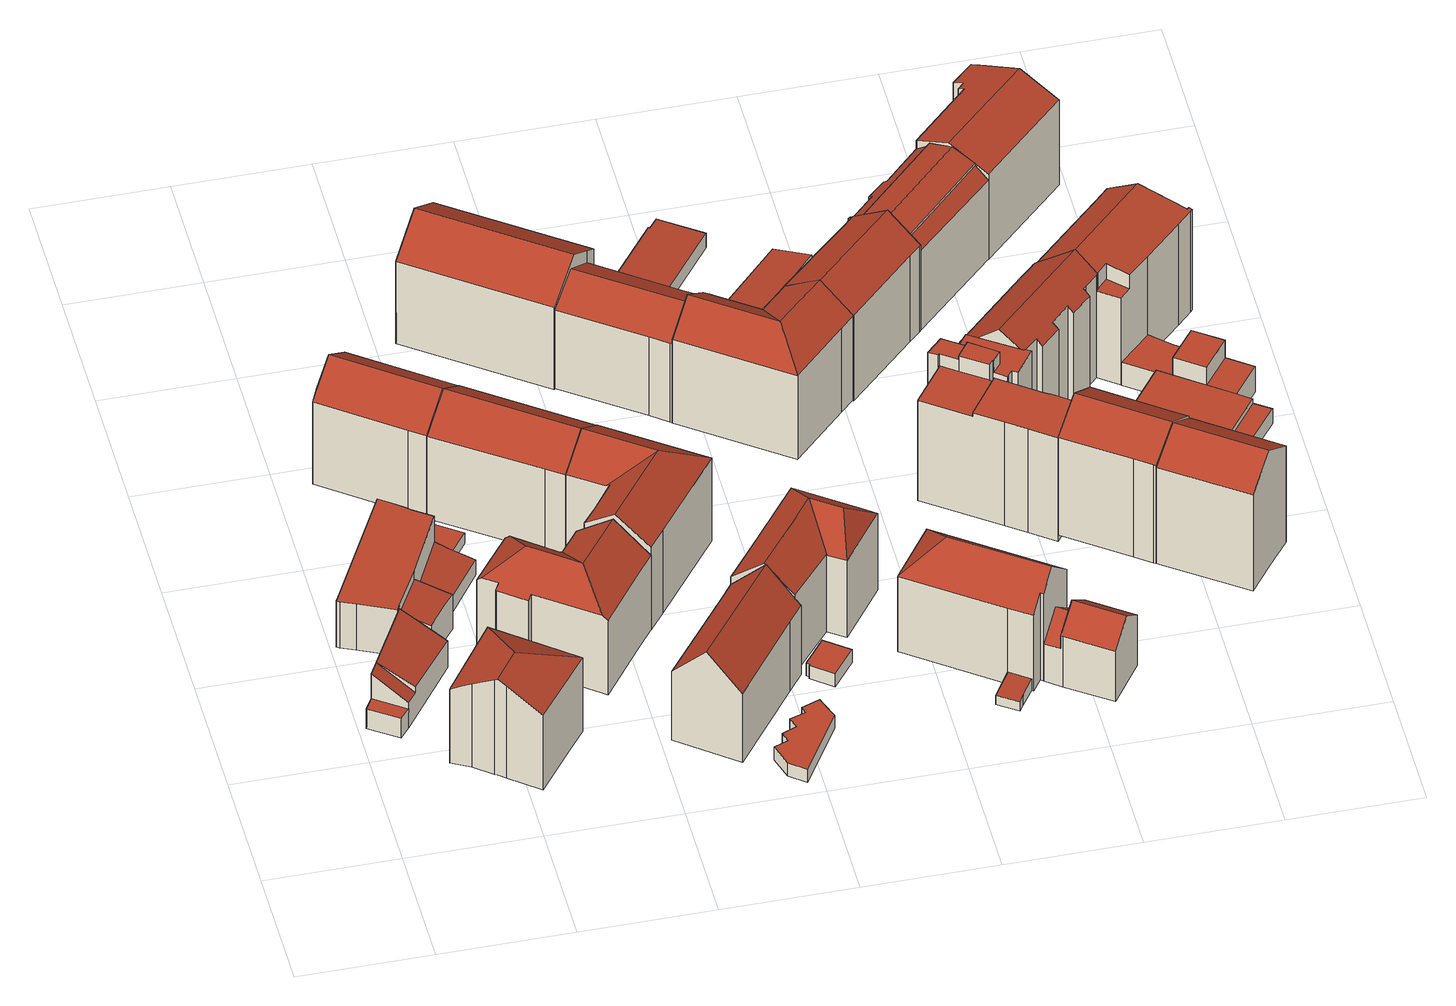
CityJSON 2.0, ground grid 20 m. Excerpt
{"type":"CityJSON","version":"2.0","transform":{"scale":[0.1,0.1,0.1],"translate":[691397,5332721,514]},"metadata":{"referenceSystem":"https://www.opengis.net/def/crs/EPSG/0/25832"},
"CityObjects":{
"building1":{"type":"Building","attributes":{"Gemeindeschluessel":"09162000","HoeheDach":"524.578","HoeheGrund":"516.355","Methode":"2000","NiedrigsteTraufeDesGebaeudes":"519.978","Geometrietyp2DReferenz":"3000","function":"31001_2000","roofType":"2100","measuredHeight":8.22,"storeysAboveGround":2},"geometry":[{"type":"MultiSurface","lod":"2","boundaries":[[[0,1,2,3]],[[4,5,6,7,8,9,10]],[[0,11,12,13,14,15,1]],[[10,9,14,13]],[[4,16,11,0,3,17,5]],[[3,2,18,17]],[[17,18,6,5]],[[19,10,13,12]],[[7,6,18,2,1,15]],[[16,19,12,11]],[[4,10,19,16]],[[9,8,15,14]],[[8,7,15]]],"semantics":{"surfaces":[{"type":"WallSurface"},{"type":"GroundSurface"},{"type":"RoofSurface"}],"values":[0,0,0,0,1,0,0,2,2,0,0,2,0]}}]},
"building2":{"type":"Building","attributes":{"Gemeindeschluessel":"09162000","HoeheDach":"525.052","HoeheGrund":"516.500","Methode":"1000","NiedrigsteTraufeDesGebaeudes":"525.052","Geometrietyp2DReferenz":"3000","function":"31001_2000","roofType":"1000","measuredHeight":8.55,"storeysAboveGround":2},"geometry":[{"type":"MultiSurface","lod":"2","boundaries":[[[20,21,22,23]],[[24,25,26,27,28,29,22,21,30,31,32,33,34]],[[35,32,31,36]],[[37,24,34,38]],[[39,25,24,37]],[[23,22,29,40]],[[34,33,32,35,41,38]],[[42,43,27,26,25,39]],[[36,31,30,44]],[[40,29,28,45]],[[45,28,27,43]],[[40,45,43,42,39,37,38,41,35,36,44,20,23]],[[44,30,21,20]]],"semantics":{"surfaces":[{"type":"WallSurface"},{"type":"RoofSurface"},{"type":"GroundSurface"}],"values":[0,1,0,0,0,0,0,0,0,0,0,2,0]}}]},
"building3":{"type":"Building","attributes":{"Gemeindeschluessel":"09162000","HoeheDach":"534.395","HoeheGrund":"516.550","Methode":"1000","NiedrigsteTraufeDesGebaeudes":"530.167","Geometrietyp2DReferenz":"3000","function":"31001_1000","roofType":"3200","measuredHeight":17.84,"storeysAboveGround":4},"geometry":[{"type":"MultiSurface","lod":"2","boundaries":[[[46,47,48,49,50,51]],[[52,53,54,55,56,47,46,51,57,58,59,60]],[[55,54,61,62,63,56]],[[53,52,60,64,65,66]],[[61,66,65,64,67,68,69,62]],[[68,67,64,60,59,58,70]],[[49,48,63,62,69,70,71,50]],[[53,66,61,54]],[[56,63,48,47]],[[50,71,70,58,57,51]],[[69,68,70]]],"semantics":{"surfaces":[{"type":"WallSurface"},{"type":"GroundSurface"},{"type":"RoofSurface"}],"values":[0,1,0,0,2,0,2,0,0,0,2]}}]},
"building4":{"type":"Building","attributes":{"Gemeindeschluessel":"09162000","HoeheDach":"523.739","HoeheGrund":"516.630","Methode":"1000","NiedrigsteTraufeDesGebaeudes":"523.037","Geometrietyp2DReferenz":"3000","function":"31001_2000","roofType":"1000","measuredHeight":7.11},"geometry":[{"type":"MultiSurface","lod":"2","boundaries":[[[72,73,74,75]],[[76,77,78,79,75,74]],[[80,81,77,76,74,73,82]],[[83,80,82,84]],[[85,83,84,72,75,79,78]],[[84,82,73,72]],[[83,85,78,77,81,80]]],"semantics":{"surfaces":[{"type":"WallSurface"},{"type":"RoofSurface"},{"type":"GroundSurface"}],"values":[0,0,1,0,2,0,0]}}]},
"building5":{"type":"Building","attributes":{"Gemeindeschluessel":"09162000","HoeheDach":"520.259","HoeheGrund":"516.530","Methode":"1000","NiedrigsteTraufeDesGebaeudes":"519.282","Geometrietyp2DReferenz":"3000","function":"31001_2000","roofType":"1000","measuredHeight":3.73},"geometry":[{"type":"MultiSurface","lod":"2","boundaries":[[[86,87,88,89,90,91]],[[91,90,89,92,93,94,95]],[[92,89,88,96,97,93]],[[40,95,94,23]],[[87,86,40,23,97,96,88]],[[23,94,93,97]],[[86,91,95,40]]],"semantics":{"surfaces":[{"type":"WallSurface"},{"type":"RoofSurface"},{"type":"GroundSurface"}],"values":[0,1,0,0,2,0,0]}}]},
"building6":{"type":"Building","attributes":{"Gemeindeschluessel":"09162000","HoeheDach":"518.426","HoeheGrund":"516.350","Methode":"1000","NiedrigsteTraufeDesGebaeudes":"518.426","Geometrietyp2DReferenz":"3000","function":"31001_2000","roofType":"1000","measuredHeight":2.08},"geometry":[{"type":"MultiSurface","lod":"2","boundaries":[[[98,99,100,101,102,103]],[[104,105,98,103]],[[106,107,108,104,103,102,101,109]],[[105,110,111,112,113,100,99,98]],[[113,109,101,100]],[[108,107,111,110,105,104]],[[107,106,109,113,112,111]]],"semantics":{"surfaces":[{"type":"WallSurface"},{"type":"GroundSurface"},{"type":"RoofSurface"}],"values":[0,0,1,2,0,0,0]}}]},
"building7":{"type":"Building","attributes":{"Gemeindeschluessel":"09162000","HoeheDach":"535.914","HoeheGrund":"516.280","Methode":"1000","NiedrigsteTraufeDesGebaeudes":"531.624","Geometrietyp2DReferenz":"3000","function":"31001_1000","roofType":"3100","measuredHeight":19.63,"storeysAboveGround":5},"geometry":[{"type":"MultiSurface","lod":"2","boundaries":[[[114,115,116,117,118,119]],[[120,121,122,123]],[[124,125,126,127,128,116,115]],[[128,127,129,130,117,116]],[[131,132,121,120]],[[133,131,120,123,119,118,117,130,129,134]],[[121,132,124,115,114,122]],[[123,122,114,119]],[[131,133,134,126,125,124,132]],[[129,127,126,134]]],"semantics":{"surfaces":[{"type":"WallSurface"},{"type":"RoofSurface"},{"type":"GroundSurface"}],"values":[0,0,1,0,0,2,1,0,0,0]}}]},
"building8":{"type":"Building","attributes":{"Gemeindeschluessel":"09162000","HoeheDach":"534.793","HoeheGrund":"516.430","Methode":"2000","NiedrigsteTraufeDesGebaeudes":"530.198","Geometrietyp2DReferenz":"3000","function":"31001_9998","roofType":"3200","measuredHeight":18.36,"storeysAboveGround":4},"geometry":[{"type":"MultiSurface","lod":"2","boundaries":[[[135,136,137,138,139,140]],[[136,141,142,143,144,137]],[[141,136,135,140,145,146,147,148,149,150,151,152,153,154,155,156,157,158,159,142]],[[156,160,161,157]],[[162,143,142,159,158,163]],[[164,165,166,167,168,169,170]],[[149,171,172,150]],[[173,174,175,139,138,165,164,170,176]],[[157,161,163,158]],[[167,166,177,160,156,155,154,153]],[[148,147,173,176,171,149]],[[138,137,144,143,162,178,165]],[[165,178,162,163,161,160,177,166]],[[146,174,173,147]],[[140,139,175,145]],[[169,168,167,153,152,151,150,172]],[[145,175,174,146]],[[176,170,169,172,171]]],"semantics":{"surfaces":[{"type":"WallSurface"},{"type":"GroundSurface"},{"type":"RoofSurface"}],"values":[0,0,1,0,0,2,0,2,0,0,0,2,2,0,0,0,0,2]}}]},
"building9":{"type":"Building","attributes":{"Gemeindeschluessel":"09162000","HoeheDach":"535.768","HoeheGrund":"516.184","Methode":"1000","NiedrigsteTraufeDesGebaeudes":"531.582","Geometrietyp2DReferenz":"3000","function":"31001_1000","roofType":"3100","measuredHeight":19.58,"storeysAboveGround":5},"geometry":[{"type":"MultiSurface","lod":"2","boundaries":[[[179,125,180,181,182]],[[182,181,183,184]],[[182,184,185,186,179]],[[187,183,181,180,188,189]],[[187,189,190,186,185]],[[187,185,184,183]],[[186,190,191,125,179]],[[188,191,190,189]],[[180,125,191,188]]],"semantics":{"surfaces":[{"type":"WallSurface"},{"type":"RoofSurface"},{"type":"GroundSurface"}],"values":[0,0,1,2,0,0,1,0,0]}}]},
"building10":{"type":"Building","attributes":{"Gemeindeschluessel":"09162000","HoeheDach":"535.041","HoeheGrund":"516.403","Methode":"1000","NiedrigsteTraufeDesGebaeudes":"529.152","Geometrietyp2DReferenz":"3000","function":"31001_1000","roofType":"3100","measuredHeight":18.64,"storeysAboveGround":4},"geometry":[{"type":"MultiSurface","lod":"2","boundaries":[[[192,193,194,195]],[[196,197,198,199]],[[200,201,194,193,202,203]],[[204,205,196,199,192,195,206]],[[192,199,198,202,193]],[[203,202,198,197,207]],[[200,204,206,201]],[[195,194,201,206]],[[203,207,205,204,200]],[[205,207,197,196]]],"semantics":{"surfaces":[{"type":"WallSurface"},{"type":"RoofSurface"},{"type":"GroundSurface"}],"values":[0,0,1,2,0,1,0,0,0,0]}}]},
"building11":{"type":"Building","attributes":{"Gemeindeschluessel":"09162000","HoeheDach":"535.800","HoeheGrund":"516.297","Methode":"2000","NiedrigsteTraufeDesGebaeudes":"531.718","Geometrietyp2DReferenz":"3000","function":"31001_1000","roofType":"3100","measuredHeight":19.5,"storeysAboveGround":5},"geometry":[{"type":"MultiSurface","lod":"2","boundaries":[[[208,209,210,211]],[[212,213,214,215,216,208]],[[217,218,219,220,221,222,223,224]],[[210,222,221,225,211]],[[219,218,213,212,226]],[[216,215,224,223,227]],[[225,221,220,228]],[[208,216,227,209]],[[217,214,213,218]],[[223,222,210,209,227]],[[219,226,228,220]],[[214,217,224,215]],[[212,208,211,225,228,226]]],"semantics":{"surfaces":[{"type":"RoofSurface"},{"type":"GroundSurface"},{"type":"WallSurface"}],"values":[0,0,1,2,2,2,2,0,2,2,2,2,0]}}]},
"building12":{"type":"Building","attributes":{"Gemeindeschluessel":"09162000","HoeheDach":"518.873","HoeheGrund":"516.520","Methode":"1000","NiedrigsteTraufeDesGebaeudes":"518.873","Geometrietyp2DReferenz":"3000","function":"31001_2000","roofType":"1000","measuredHeight":2.35},"geometry":[{"type":"MultiSurface","lod":"2","boundaries":[[[229,230,231,232]],[[230,233,234,235,236,237,238,239,240,241,242,243,231]],[[244,245,239,238,237,246]],[[247,234,233,248]],[[249,240,239,245]],[[248,229,232,250,251,252,249,245,244,246,253,254,247]],[[235,234,247,254,253,236]],[[232,231,243,250]],[[252,241,240,249]],[[250,243,242,251]],[[251,242,241,252]],[[246,237,236,253]],[[248,233,230,229]]],"semantics":{"surfaces":[{"type":"WallSurface"},{"type":"RoofSurface"},{"type":"GroundSurface"}],"values":[0,1,0,0,0,2,0,0,0,0,0,0,0]}}]},
"building13":{"type":"Building","attributes":{"Gemeindeschluessel":"09162000","HoeheDach":"535.870","HoeheGrund":"516.120","Methode":"2000","NiedrigsteTraufeDesGebaeudes":"531.429","Geometrietyp2DReferenz":"3000","function":"31001_2000","roofType":"3100","measuredHeight":19.75,"storeysAboveGround":5},"geometry":[{"type":"MultiSurface","lod":"2","boundaries":[[[255,256,257,258,259]],[[260,261,262,263,264]],[[265,266,262,261]],[[255,259,266,265]],[[260,264,267,268]],[[268,267,269,270]],[[271,272,269,267,264,263,258,257]],[[266,259,258,263,262]],[[255,265,261,260,268,270,273,274,256]],[[270,269,272,273]],[[271,274,273,272]],[[274,271,257,256]]],"semantics":{"surfaces":[{"type":"WallSurface"},{"type":"RoofSurface"},{"type":"GroundSurface"}],"values":[0,0,0,0,0,0,1,1,2,0,0,0]}}]},
"building14":{"type":"Building","attributes":{"Gemeindeschluessel":"09162000","HoeheDach":"518.817","HoeheGrund":"516.390","Methode":"1000","NiedrigsteTraufeDesGebaeudes":"518.817","Geometrietyp2DReferenz":"3000","function":"31001_2000","roofType":"1000","measuredHeight":2.43},"geometry":[{"type":"MultiSurface","lod":"2","boundaries":[[[275,276,277,278]],[[279,280,281,282]],[[277,283,284,278]],[[275,280,279,276]],[[284,283,285,286]],[[285,282,281,286]],[[275,278,284,286,281,280]],[[283,277,276,279,282,285]]],"semantics":{"surfaces":[{"type":"WallSurface"},{"type":"GroundSurface"},{"type":"RoofSurface"}],"values":[0,0,0,0,0,0,1,2]}}]},
"building15":{"type":"Building","attributes":{"Gemeindeschluessel":"09162000","HoeheDach":"535.007","HoeheGrund":"516.280","Methode":"2000","NiedrigsteTraufeDesGebaeudes":"530.582","Geometrietyp2DReferenz":"3000","function":"31001_9998","roofType":"3200","measuredHeight":18.73,"storeysAboveGround":5},"geometry":[{"type":"MultiSurface","lod":"2","boundaries":[[[287,288,289,290]],[[289,288,291,292,293]],[[294,295,296,297,298,299]],[[291,288,300,301,302,292]],[[303,290,289,293,304]],[[297,305,293,292,306,298]],[[298,306,292,302,307,299]],[[308,309,310,287,290,303,304,311,312]],[[310,300,288,287]],[[295,312,311,296]],[[310,309,308,312,295,294,299,307,302,301,300]],[[296,311,304,293,305,297]]],"semantics":{"surfaces":[{"type":"RoofSurface"},{"type":"WallSurface"},{"type":"GroundSurface"}],"values":[0,0,1,1,0,0,1,1,1,1,2,0]}}]},
"building16":{"type":"Building","attributes":{"Gemeindeschluessel":"09162000","HoeheDach":"534.310","HoeheGrund":"516.296","Methode":"2000","NiedrigsteTraufeDesGebaeudes":"530.956","Geometrietyp2DReferenz":"3000","function":"31001_2000","roofType":"3100","measuredHeight":18.01,"storeysAboveGround":5},"geometry":[{"type":"MultiSurface","lod":"2","boundaries":[[[313,314,315,316]],[[316,315,317,318]],[[319,320,318,317,321]],[[322,323,324,325]],[[326,327,328,329,330]],[[321,317,315,314,330,329]],[[320,322,325,327,326,313,316,318]],[[323,319,321,329,328,324]],[[325,324,328,327]],[[323,322,320,319]],[[326,330,314,313]]],"semantics":{"surfaces":[{"type":"WallSurface"},{"type":"RoofSurface"},{"type":"GroundSurface"}],"values":[0,0,0,0,0,1,2,1,0,0,0]}}]},
"building17":{"type":"Building","attributes":{"Gemeindeschluessel":"09162000","HoeheDach":"535.800","HoeheGrund":"516.200","Methode":"2000","NiedrigsteTraufeDesGebaeudes":"531.612","Geometrietyp2DReferenz":"3000","function":"31001_1000","roofType":"3100","measuredHeight":19.6,"storeysAboveGround":5},"geometry":[{"type":"MultiSurface","lod":"2","boundaries":[[[331,332,333,334,335,336,337,338,339,340,341,342,343]],[[342,344,345,343]],[[346,347,335,334]],[[333,348,346,334]],[[333,332,349,350,348]],[[351,352,337,336]],[[349,332,331,353]],[[353,354,350,349]],[[335,347,351,336]],[[354,355,356,357,358,359,352]],[[338,337,352,359,358]],[[338,358,357,339]],[[353,331,343,345]],[[341,360,344,342]],[[354,353,345,344,360,355]],[[339,357,356,340]],[[351,347,346,348,350,354,352]],[[341,340,356,355,360]]],"semantics":{"surfaces":[{"type":"GroundSurface"},{"type":"WallSurface"},{"type":"RoofSurface"}],"values":[0,1,1,1,1,1,1,2,1,2,1,1,1,1,2,1,2,1]}}]},
"building18":{"type":"Building","attributes":{"Gemeindeschluessel":"09162000","HoeheDach":"519.875","HoeheGrund":"516.311","Methode":"2000","NiedrigsteTraufeDesGebaeudes":"519.016","Geometrietyp2DReferenz":"3000","function":"31001_2463","roofType":"1000","measuredHeight":3.56,"storeysAboveGround":1},"geometry":[{"type":"MultiSurface","lod":"2","boundaries":[[[361,362,363,364]],[[365,366,367,368]],[[364,363,369,370]],[[371,372,373,374]],[[368,371,374,361,364,370,365]],[[370,369,366,365]],[[368,367,372,371]],[[374,373,362,361]],[[372,367,366,369,363,362,373]]],"semantics":{"surfaces":[{"type":"WallSurface"},{"type":"GroundSurface"},{"type":"RoofSurface"}],"values":[0,0,0,0,1,0,0,0,2]}}]},
"building19":{"type":"Building","attributes":{"Gemeindeschluessel":"09162000","HoeheDach":"518.422","HoeheGrund":"516.216","Methode":"1000","NiedrigsteTraufeDesGebaeudes":"517.946","Geometrietyp2DReferenz":"3000","function":"51009_1610","roofType":"1000","measuredHeight":2.21},"geometry":[{"type":"MultiSurface","lod":"2","boundaries":[[[375,376,377,378]],[[379,380,381,382]],[[383,382,381,376,375]],[[379,384,378,377,380]],[[384,379,382,383]],[[384,383,375,378]],[[381,380,377,376]]],"semantics":{"surfaces":[{"type":"WallSurface"},{"type":"RoofSurface"},{"type":"GroundSurface"}],"values":[0,0,1,2,0,0,0]}}]},
"building20":{"type":"Building","attributes":{"Gemeindeschluessel":"09162000","HoeheDach":"535.161","HoeheGrund":"516.211","Methode":"1000","NiedrigsteTraufeDesGebaeudes":"530.308","Geometrietyp2DReferenz":"3000","function":"31001_1000","roofType":"3200","measuredHeight":18.95,"storeysAboveGround":5},"geometry":[{"type":"MultiSurface","lod":"2","boundaries":[[[385,386,387,388]],[[389,390,391,392]],[[393,391,390,394,395,396,397]],[[392,391,393,377]],[[398,388,387,395,394]],[[398,389,392,377,399,385,388]],[[396,395,387,386]],[[399,397,386,385]],[[377,393,397,399]],[[398,394,390,389]],[[396,386,397]]],"semantics":{"surfaces":[{"type":"WallSurface"},{"type":"RoofSurface"},{"type":"GroundSurface"}],"values":[0,0,1,0,0,2,1,0,0,0,1]}}]},
"building21":{"type":"Building","attributes":{"Gemeindeschluessel":"09162000","HoeheDach":"518.644","HoeheGrund":"516.160","Methode":"1000","NiedrigsteTraufeDesGebaeudes":"518.644","Geometrietyp2DReferenz":"3000","function":"31001_2000","roofType":"1000","measuredHeight":2.48},"geometry":[{"type":"MultiSurface","lod":"2","boundaries":[[[400,401,402,403,404,405]],[[406,407,408,409]],[[410,405,404,403,408,407]],[[409,408,403,402]],[[411,400,405,410,407,406]],[[401,400,411,406,409,402]]],"semantics":{"surfaces":[{"type":"WallSurface"},{"type":"RoofSurface"},{"type":"GroundSurface"}],"values":[0,0,1,0,0,2]}}]},
"building22":{"type":"Building","attributes":{"Gemeindeschluessel":"09162000","HoeheDach":"518.826","HoeheGrund":"515.930","Methode":"2000","NiedrigsteTraufeDesGebaeudes":"518.454","Geometrietyp2DReferenz":"3000","function":"51009_1610","roofType":"1000","measuredHeight":2.9},"geometry":[{"type":"MultiSurface","lod":"2","boundaries":[[[412,413,414,415]],[[416,417,413,412]],[[418,419,420,421]],[[415,414,422,423]],[[423,422,424,425]],[[425,424,419,418]],[[426,427,428,416,412,415,423,425,418,421]],[[428,429,417,416]],[[430,431,420,419,424,422,414,413,417,429]],[[430,427,426,431]],[[429,428,427,430]],[[421,420,431,426]]],"semantics":{"surfaces":[{"type":"WallSurface"},{"type":"GroundSurface"},{"type":"RoofSurface"}],"values":[0,0,0,0,0,0,1,0,2,0,0,0]}}]},
"building23":{"type":"Building","attributes":{"Gemeindeschluessel":"09162000","HoeheDach":"528.907","HoeheGrund":"516.191","Methode":"2000","NiedrigsteTraufeDesGebaeudes":"523.170","Geometrietyp2DReferenz":"3000","function":"31001_9998","roofType":"3100","measuredHeight":12.72,"storeysAboveGround":3},"geometry":[{"type":"MultiSurface","lod":"2","boundaries":[[[432,433,434,435]],[[436,388,437,438,439,440]],[[388,398,435,434,437]],[[441,442,443,444,445]],[[446,441,445,447,448]],[[398,449,446,448,432,435]],[[446,449,442,441]],[[445,444,440,439,447]],[[436,440,444,443]],[[433,438,437,434]],[[442,449,398,388,436,443]],[[448,447,439,438,433,432]]],"semantics":{"surfaces":[{"type":"RoofSurface"},{"type":"WallSurface"},{"type":"GroundSurface"}],"values":[0,1,1,1,0,1,1,0,1,0,2,1]}}]},
"building24":{"type":"Building","attributes":{"Gemeindeschluessel":"09162000","HoeheDach":"535.740","HoeheGrund":"515.861","Methode":"2000","NiedrigsteTraufeDesGebaeudes":"531.253","Geometrietyp2DReferenz":"3000","function":"31001_1000","roofType":"3100","measuredHeight":19.88,"storeysAboveGround":5},"geometry":[{"type":"MultiSurface","lod":"2","boundaries":[[[450,356,451,452]],[[453,454,455,456]],[[452,451,454,453]],[[457,458,459,460]],[[456,455,461,462]],[[463,464,360,465]],[[465,360,466,356,450]],[[460,459,464,463]],[[462,457,460,463,465,450,452,453,456]],[[466,467,461,455,454,451,356]],[[462,461,467,458,457]],[[360,464,459,458,467,466]]],"semantics":{"surfaces":[{"type":"WallSurface"},{"type":"GroundSurface"},{"type":"RoofSurface"}],"values":[0,0,0,0,0,0,0,0,1,2,0,2]}}]},
"building25":{"type":"Building","attributes":{"Gemeindeschluessel":"09162000","HoeheDach":"536.620","HoeheGrund":"515.027","Methode":"2000","NiedrigsteTraufeDesGebaeudes":"525.380","Geometrietyp2DReferenz":"3000","function":"31001_1000","roofType":"1000","measuredHeight":21.59,"storeysAboveGround":6},"geometry":[{"type":"MultiSurface","lod":"2","boundaries":[[[468,469,470,471]],[[472,473,474,475]],[[476,477,478,479,480,481,482,483,484]],[[485,486,487,488]],[[489,490,491,492,493,494]],[[495,496,497,498]],[[493,492,499,486,485]],[[500,501,502,503,476,484]],[[504,505,506,507,508,474,473,509,510,511,487,486]],[[502,512,513,514,515,470,469,516,503]],[[517,518,519,520]],[[490,521,483,482,522,491]],[[475,474,508,523]],[[524,520,519,525,526,527,514,513]],[[486,499,498,504]],[[480,495,528,481]],[[529,530,531,532,497,496]],[[476,503,516,477]],[[524,533,501,500,521,490,489,534,535,536,472,475,523,537,538,539,468,471,540,517,520]],[[481,528,522,482]],[[517,540,541,542,518]],[[485,488,494,493]],[[536,509,473,472]],[[527,526,541,543]],[[540,471,470,515,543,541]],[[534,511,510,535]],[[539,538,530,529,479,478]],[[468,539,478,477,516,469]],[[525,519,518,542]],[[524,513,512,533]],[[538,537,507,506,531,530]],[[523,508,507,537]],[[543,515,514,527]],[[534,489,494,488,487,511]],[[542,541,526,525]],[[500,484,483,521]],[[504,498,497,532,505]],[[535,510,509,536]],[[522,528,495,498,499,492,491]],[[505,532,531,506]],[[479,529,496,495,480]],[[533,512,502,501]]],"semantics":{"surfaces":[{"type":"WallSurface"},{"type":"RoofSurface"},{"type":"GroundSurface"}],"values":[0,0,1,0,0,0,0,0,1,1,0,0,0,0,0,0,1,0,2,0,0,1,0,1,0,0,0,0,1,0,0,0,0,0,0,0,0,0,1,0,0,0]}}]},
"building26":{"type":"Building","attributes":{"Gemeindeschluessel":"09162000","HoeheDach":"530.961","HoeheGrund":"516.354","Methode":"1000","NiedrigsteTraufeDesGebaeudes":"530.961","Geometrietyp2DReferenz":"3000","function":"51009_1610","roofType":"1000","measuredHeight":14.61},"geometry":[{"type":"MultiSurface","lod":"2","boundaries":[[[544,545,546,547]],[[548,549,550,551]],[[552,553,554,555]],[[555,554,545,544]],[[556,557,553,552]],[[544,547,548,551,556,552,555]],[[554,553,557,550,549,546,545]],[[547,546,549,548]],[[551,550,557,556]]],"semantics":{"surfaces":[{"type":"WallSurface"},{"type":"GroundSurface"},{"type":"RoofSurface"}],"values":[0,0,0,0,0,1,2,0,0]}}]},
"building27":{"type":"Building","attributes":{"Gemeindeschluessel":"09162000","HoeheDach":"538.034","HoeheGrund":"516.250","Methode":"1000","NiedrigsteTraufeDesGebaeudes":"534.459","Geometrietyp2DReferenz":"3000","function":"31001_1000","roofType":"3100","measuredHeight":21.78,"storeysAboveGround":6},"geometry":[{"type":"MultiSurface","lod":"2","boundaries":[[[558,559,560,561]],[[562,558,561,563,564,565,566,567,568,569]],[[561,560,570,563]],[[570,560,559,571,572,573]],[[558,562,569,574,571,559]],[[567,575,576,568]],[[563,570,573,564]],[[568,576,574,569]],[[571,574,576,575,577,572]],[[566,577,575,567]],[[573,572,577,566,565,564]]],"semantics":{"surfaces":[{"type":"WallSurface"},{"type":"GroundSurface"},{"type":"RoofSurface"}],"values":[0,1,0,2,0,0,0,0,2,0,0]}}]},
"building28":{"type":"Building","attributes":{"Gemeindeschluessel":"09162000","HoeheDach":"533.854","HoeheGrund":"515.868","Methode":"2000","NiedrigsteTraufeDesGebaeudes":"530.074","Geometrietyp2DReferenz":"3000","function":"31001_1000","roofType":"3100","measuredHeight":17.99,"storeysAboveGround":4},"geometry":[{"type":"MultiSurface","lod":"2","boundaries":[[[578,579,580,581,582,583,584,585]],[[586,587,588,589]],[[457,590,589,588,591,592,581,580,462]],[[593,594,595,596]],[[591,597,598,592]],[[599,584,583,600]],[[584,599,601,585]],[[462,580,579,602]],[[588,587,597,591]],[[596,595,590,457]],[[603,578,585,601]],[[581,592,598,582]],[[578,603,602,579]],[[603,601,599,600,593,596,457,462,602]],[[590,595,594,586,589]],[[600,583,582,598,597,587,586,594,593]]],"semantics":{"surfaces":[{"type":"RoofSurface"},{"type":"WallSurface"},{"type":"GroundSurface"}],"values":[0,1,1,1,0,1,1,1,0,1,1,1,1,2,0,1]}}]},
"building29":{"type":"Building","attributes":{"Gemeindeschluessel":"09162000","HoeheDach":"536.910","HoeheGrund":"514.800","Methode":"2000","NiedrigsteTraufeDesGebaeudes":"531.493","Geometrietyp2DReferenz":"3000","function":"31001_1000","roofType":"3100","measuredHeight":22.11,"storeysAboveGround":5},"geometry":[{"type":"MultiSurface","lod":"2","boundaries":[[[604,605,606,607]],[[608,609,610,611]],[[612,613,614,615]],[[611,610,616,617]],[[618,619,620,621]],[[622,623,624,625]],[[614,613,606,605,626,627,628,629,624,623,630,620,619,631,632]],[[625,624,629,633]],[[634,628,627,635]],[[633,629,628,634]],[[636,631,619,618,637,638,639,640]],[[607,606,613,612]],[[616,641,640,639,642,617]],[[635,627,626,643]],[[644,615,614,632,609,608]],[[621,645,622,625,633,634,635,643,604,607,612,615,644,608,611,617,642,639,638,637,618]],[[645,630,623,622]],[[621,620,630,645]],[[632,631,636,640,641,616,610,609]],[[643,626,605,604]]],"semantics":{"surfaces":[{"type":"WallSurface"},{"type":"RoofSurface"},{"type":"GroundSurface"}],"values":[0,0,0,0,0,0,1,0,0,0,0,0,0,0,0,2,0,0,1,0]}}]},
"building30":{"type":"Building","attributes":{"Gemeindeschluessel":"09162000","HoeheDach":"518.742","HoeheGrund":"514.990","Methode":"1000","NiedrigsteTraufeDesGebaeudes":"518.742","Geometrietyp2DReferenz":"3000","function":"31001_2000","roofType":"1000","measuredHeight":3.75},"geometry":[{"type":"MultiSurface","lod":"2","boundaries":[[[646,647,648,649]],[[646,649,650,651]],[[652,653,648,647]],[[651,652,647,646]],[[650,653,652,651]],[[649,648,653,650]]],"semantics":{"surfaces":[{"type":"WallSurface"},{"type":"GroundSurface"},{"type":"RoofSurface"}],"values":[0,1,2,0,0,0]}}]},
"building31":{"type":"Building","attributes":{"Gemeindeschluessel":"09162000","HoeheDach":"537.950","HoeheGrund":"516.230","Methode":"1000","NiedrigsteTraufeDesGebaeudes":"534.230","Geometrietyp2DReferenz":"3000","function":"31001_1000","roofType":"3100","measuredHeight":21.72,"storeysAboveGround":6},"geometry":[{"type":"MultiSurface","lod":"2","boundaries":[[[654,655,656,569,562,558]],[[569,656,657,658]],[[659,660,558,562,569,658]],[[661,662,655,654]],[[660,661,654,558]],[[662,657,656,655]],[[660,659,658,657,662,661]]],"semantics":{"surfaces":[{"type":"WallSurface"},{"type":"GroundSurface"},{"type":"RoofSurface"}],"values":[0,0,1,2,0,2,0]}}]},
"building32":{"type":"Building","attributes":{"Gemeindeschluessel":"09162000","HoeheDach":"534.324","HoeheGrund":"515.750","Methode":"1000","NiedrigsteTraufeDesGebaeudes":"531.044","Geometrietyp2DReferenz":"3000","function":"31001_1000","roofType":"3100","measuredHeight":18.57,"storeysAboveGround":4},"geometry":[{"type":"MultiSurface","lod":"2","boundaries":[[[663,664,665,666,667,668,669,670,671,672,673,674,675]],[[666,676,677,667]],[[665,678,676,666]],[[679,680,681,682]],[[667,677,683,668]],[[682,681,684,685,686,687,688,683,677,676,678]],[[685,684,673,672,671,686]],[[664,663,679,682,678,665]],[[675,680,679,663]],[[681,680,675,674,673,684]],[[669,668,683,688,687,670]],[[670,687,686,671]]],"semantics":{"surfaces":[{"type":"GroundSurface"},{"type":"WallSurface"},{"type":"RoofSurface"}],"values":[0,1,1,2,1,2,1,1,1,1,1,1]}}]},
"building33":{"type":"Building","attributes":{"Gemeindeschluessel":"09162000","HoeheDach":"519.641","HoeheGrund":"515.157","Methode":"1000","NiedrigsteTraufeDesGebaeudes":"519.641","Geometrietyp2DReferenz":"3000","function":"31001_2000","roofType":"1000","measuredHeight":4.48},"geometry":[{"type":"MultiSurface","lod":"2","boundaries":[[[689,690,691,692]],[[693,694,695,696,697,691,690]],[[692,691,697,698]],[[699,693,690,689]],[[689,692,698,700,701,702,699]],[[701,695,694,702]],[[700,696,695,701]],[[702,694,693,699]],[[698,697,696,700]]],"semantics":{"surfaces":[{"type":"WallSurface"},{"type":"RoofSurface"},{"type":"GroundSurface"}],"values":[0,1,0,0,2,0,0,0,0]}}]},
"building34":{"type":"Building","attributes":{"Gemeindeschluessel":"09162000","HoeheDach":"534.500","HoeheGrund":"514.914","Methode":"2000","NiedrigsteTraufeDesGebaeudes":"531.100","Geometrietyp2DReferenz":"3000","function":"31001_9998","roofType":"3100","measuredHeight":19.59,"storeysAboveGround":5},"geometry":[{"type":"MultiSurface","lod":"2","boundaries":[[[703,704,705,706]],[[707,708,709,710,711,712,713,714,715,716,717,703,706]],[[716,718,719,717]],[[707,706,705,720,721,722]],[[712,723,724,713]],[[714,725,726,715]],[[711,727,723,712]],[[728,729,730,731,720,705,704,719,718,726,725]],[[722,721,732,733,734,735]],[[709,734,733,710]],[[708,735,734,709]],[[707,722,735,708]],[[711,710,733,730,729,727]],[[714,713,724,728,725]],[[732,731,730,733]],[[728,724,723,727,729]],[[715,726,718,716]],[[721,720,731,732]],[[717,719,704,703]]],"semantics":{"surfaces":[{"type":"WallSurface"},{"type":"GroundSurface"},{"type":"RoofSurface"}],"values":[0,1,0,0,0,0,0,2,2,0,0,0,0,0,0,2,0,0,0]}}]},
"building35":{"type":"Building","attributes":{"Gemeindeschluessel":"09162000","HoeheDach":"522.908","HoeheGrund":"514.890","Methode":"2000","NiedrigsteTraufeDesGebaeudes":"519.234","Geometrietyp2DReferenz":"3000","function":"31001_2000","roofType":"1000","measuredHeight":8.02},"geometry":[{"type":"MultiSurface","lod":"2","boundaries":[[[736,737,738,739]],[[739,738,697,740]],[[739,740,741,742,743,744,707,745,746,706,747,748,749,750,736]],[[744,743,751,752,753,707]],[[742,741,740,697,754,755,756,757,751,743]],[[753,758,759,760,706,746,745,707]],[[697,738,737,761,754]],[[757,756,762,763]],[[752,751,757,763,764,765,760,759,758,753]],[[766,761,737,736,750,749,748,764,763,762]],[[755,766,762,756]],[[765,764,748,747,706,760]],[[761,766,755,754]]],"semantics":{"surfaces":[{"type":"WallSurface"},{"type":"GroundSurface"},{"type":"RoofSurface"}],"values":[0,0,1,0,0,0,2,0,2,0,2,0,0]}}]},
"building36":{"type":"Building","attributes":{"Gemeindeschluessel":"09162000","HoeheDach":"518.762","HoeheGrund":"515.980","Methode":"1000","NiedrigsteTraufeDesGebaeudes":"518.762","Geometrietyp2DReferenz":"3000","function":"31001_2000","roofType":"1000","measuredHeight":2.78},"geometry":[{"type":"MultiSurface","lod":"2","boundaries":[[[767,768,769,770]],[[771,772,773,774]],[[775,776,772,771]],[[770,769,777,778]],[[778,777,776,775]],[[772,776,777,769,768,773]],[[774,767,770,778,775,771]],[[774,773,768,767]]],"semantics":{"surfaces":[{"type":"WallSurface"},{"type":"RoofSurface"},{"type":"GroundSurface"}],"values":[0,0,0,0,0,1,2,0]}}]}
},
"vertices":[
[83,384,24],[83,384,106],[87,392,106],[87,392,24],[65,239,24],[145,346,24],[145,346,74],[79,259,80],[79,259,69],[65,239,71],[65,239,60],[8,252,24],[8,252,60],[19,271,60],[19,271,106],[31,292,106],[50,222,24],[125,362,24],[125,362,85],[50,222,60],
[147,578,25],[147,578,111],[175,558,111],[175,558,25],[9,418,111],[30,409,111],[66,392,111],[83,384,111],[87,392,111],[123,455,111],[139,585,111],[128,594,111],[107,610,111],[12,434,111],[5,421,111],[107,610,25],[128,594,25],[9,418,25],[5,421,25],[30,409,25],[123,455,25],[12,434,25],[66,392,25],[83,384,25],[139,585,25],[87,392,25],
[117,149,25],[131,141,25],[131,141,181],[117,149,172],[103,156,163],[103,156,25],[269,142,25],[216,74,25],[172,109,25],[162,117,25],[158,120,25],[104,158,25],[183,267,25],[295,178,25],[296,177,25],[172,109,197],[162,117,204],[158,120,201],[296,177,162],[269,142,162],[216,74,164],[295,178,162],[295,178,163],[197,165,204],[183,267,163],[104,158,163],
[123,455,26],[123,455,97],[158,427,92],[158,427,26],[166,421,91],[169,419,90],[169,419,26],[166,421,26],[125,362,92],[152,398,91],[87,392,97],[125,362,26],[87,392,26],[152,398,26],
[158,427,25],[198,482,25],[225,519,25],[225,519,53],[198,482,54],[158,427,56],[208,533,56],[193,543,59],[175,558,63],[123,455,63],[208,533,25],[193,543,25],
[147,578,44],[169,609,44],[178,620,44],[178,620,24],[169,609,24],[147,578,24],[175,558,24],[175,558,44],[193,544,24],[193,543,24],[187,548,24],[225,586,24],[187,548,44],[193,543,44],[193,544,44],[225,586,44],
[58,765,189],[82,796,219],[115,840,177],[115,840,23],[82,796,23],[58,765,23],[163,666,23],[163,666,177],[49,752,177],[49,752,23],[219,693,219],[253,738,177],[253,738,176],[228,757,176],[216,765,177],[228,757,23],[216,765,23],[186,649,23],[186,649,177],[219,693,23],[253,738,23],
[340,248,24],[347,242,24],[347,242,162],[340,248,169],[255,313,168],[255,313,24],[408,323,24],[435,358,24],[435,358,162],[408,323,162],[250,307,24],[211,338,24],[216,344,24],[196,360,24],[190,365,24],[248,439,24],[253,435,24],[312,388,24],[313,387,24],[317,392,24],[318,393,24],[345,427,24],[346,428,24],[355,421,24],[390,394,24],[345,427,164],[346,428,164],[390,394,208],[355,421,173],[283,351,208],[329,315,208],[317,392,163],[313,387,168],[312,388,168],[253,435,168],[261,368,208],[190,365,162],[248,439,162],[216,344,169],[211,338,162],[250,307,162],[196,360,169],[318,393,163],[363,359,208],
[220,694,218],[253,738,22],[186,649,22],[186,649,176],[329,547,22],[329,547,177],[354,528,177],[386,572,218],[354,528,22],[396,633,22],[419,616,22],[419,616,177],[396,633,177],
[608,227,24],[608,227,162],[615,222,153],[615,222,24],[509,258,24],[509,258,152],[531,287,152],[531,287,24],[496,67,152],[592,192,153],[573,254,210],[453,100,210],[496,67,24],[411,133,24],[592,192,24],[411,133,152],
[479,504,218],[387,572,218],[354,528,178],[402,493,178],[392,392,218],[435,358,177],[458,387,177],[557,515,177],[557,515,178],[458,387,23],[435,358,23],[355,421,23],[377,448,23],[407,488,23],[354,528,23],[419,616,23],[557,515,23],[407,488,183],[355,421,183],[419,616,178],[377,448,183],
[550,25,25],[550,25,49],[539,61,49],[539,61,25],[574,6,49],[635,104,49],[625,130,49],[622,140,49],[594,130,49],[597,120,49],[597,119,49],[573,111,49],[579,94,49],[556,85,49],[561,69,49],[597,120,25],[597,119,25],[594,130,25],[635,104,25],[574,6,25],[573,111,25],[561,69,25],[556,85,25],[579,94,25],[622,140,25],[625,130,25],
[417,865,21],[482,949,21],[482,949,191],[457,917,219],[417,865,174],[293,1097,21],[226,1006,21],[226,1006,174],[264,1059,219],[293,1097,186],[416,866,21],[416,866,174],[303,1111,174],[303,1111,21],[493,972,174],[493,972,21],[497,969,174],[495,970,174],[495,970,21],[497,969,21],
[655,187,24],[655,187,48],[624,212,48],[624,212,24],[689,230,48],[689,230,24],[653,258,24],[653,258,48],[625,214,48],[625,214,24],[621,218,48],[621,218,24],
[694,282,166],[757,366,166],[703,341,210],[694,282,167],[735,383,166],[653,444,166],[661,372,210],[571,256,23],[608,227,23],[608,227,170],[571,256,210],[531,287,166],[531,287,23],[757,366,23],[735,383,23],[653,444,23],[670,299,166],[670,300,166],[628,329,210],[588,360,166],[588,360,23],[670,300,23],[670,299,23],[694,282,23],[669,300,167],[669,300,23],
[593,867,23],[593,867,170],[620,848,170],[620,848,23],[622,846,170],[622,846,23],[559,761,170],[559,761,23],[591,804,203],[556,763,23],[556,763,170],[531,782,170],[531,782,23],[482,949,23],[417,865,23],[417,865,170],[449,907,203],[482,949,170],
[710,650,22],[559,761,22],[622,846,22],[623,847,22],[633,840,22],[632,839,22],[695,794,22],[712,811,22],[732,830,22],[734,833,22],[813,751,22],[811,749,22],[791,730,22],[811,749,178],[791,730,178],[623,847,176],[633,840,176],[622,846,177],[559,761,178],[590,803,218],[632,839,177],[695,794,176],[710,650,178],[702,721,218],[774,791,218],[734,833,177],[732,830,177],[712,811,176],[695,795,176],[813,751,178],
[524,1008,23],[524,1008,59],[608,1116,59],[608,1116,23],[623,1131,23],[623,1131,58],[685,1096,50],[685,1096,23],[610,1115,58],[610,1115,23],[582,963,23],[582,963,50],[581,965,50],[581,965,23],
[862,104,39],[888,141,44],[888,141,22],[862,104,22],[899,94,22],[917,120,22],[917,120,44],[899,94,41],[892,83,39],[892,83,22],
[816,323,22],[816,323,163],[985,199,163],[985,199,22],[933,138,22],[933,138,185],[919,119,163],[919,119,22],[888,141,163],[937,135,185],[954,158,212],[827,250,212],[755,239,163],[937,135,22],[755,239,22],
[707,861,22],[707,862,22],[753,910,22],[753,910,46],[707,862,46],[707,861,46],[687,882,22],[687,882,46],[731,930,46],[731,930,22],[699,869,46],[699,869,22],
[731,930,19],[731,930,48],[687,882,48],[687,882,19],[772,973,19],[772,973,48],[657,894,19],[657,894,46],[641,906,45],[641,906,19],[664,855,47],[664,855,19],[641,871,46],[641,871,19],[677,954,19],[768,1049,19],[817,1022,19],[817,1022,48],[768,1049,45],[677,954,45],
[958,120,92],[981,152,128],[961,167,128],[937,135,92],[1007,183,22],[985,199,92],[1005,184,92],[1005,184,116],[1007,183,116],[1024,72,116],[1024,72,22],[1070,137,22],[1070,137,116],[1047,104,149],[960,118,116],[981,152,149],[958,120,116],[960,118,22],
[734,833,19],[839,931,176],[839,931,19],[856,947,19],[856,947,177],[852,951,173],[852,951,19],[935,869,19],[935,869,179],[933,867,179],[933,867,19],[855,953,173],[855,953,19],[915,850,19],[915,850,179],[813,751,19],[774,791,217],[898,908,217],
[1021,516,10],[1021,516,204],[1033,508,204],[1033,508,10],[1001,562,10],[1001,562,203],[993,567,203],[993,567,10],[921,495,197],[966,557,197],[961,561,197],[961,562,197],[923,589,197],[900,606,197],[898,604,197],[899,603,197],[855,544,197],[926,624,168],[926,624,203],[948,653,203],[948,653,168],[936,662,10],[885,612,10],[885,612,219],[909,636,219],[909,636,168],[936,662,168],[923,589,219],[923,589,226],[941,613,226],[941,613,219],[926,624,219],[855,544,10],[959,467,10],[959,467,204],[921,495,204],[941,613,203],[980,584,203],[968,569,203],[985,556,203],[986,558,203],[1029,600,203],[1021,605,203],[1019,604,203],[988,446,204],[1024,419,204],[1070,481,204],[1034,508,204],[966,557,204],[1053,535,10],[1053,535,114],[1090,508,114],[1090,508,10],[899,603,10],[898,604,219],[986,558,10],[1024,419,10],[1078,491,114],[1078,491,169],[1070,481,169],[900,606,219],[961,562,226],[967,569,226],[968,569,226],[980,584,226],[988,446,10],[1019,604,10],[1021,605,10],[1029,600,10],[985,556,10],[967,569,10],[961,561,10],[1041,518,10],[1041,518,169],[1041,518,114],[1034,508,169],
[961,561,24],[961,561,170],[967,569,170],[967,569,24],[985,556,24],[985,556,170],[986,558,170],[986,558,24],[1033,508,24],[1033,508,170],[1021,516,170],[1021,516,24],[1041,518,24],[1041,518,170],
[1142,332,22],[1142,332,205],[1139,334,205],[1139,334,22],[1176,376,22],[1115,352,22],[1024,419,22],[1057,464,22],[1090,508,22],[1181,440,22],[1206,422,22],[1209,420,22],[1115,352,205],[1176,376,240],[1057,464,240],[1024,419,205],[1209,420,205],[1181,440,205],[1206,422,205],[1090,508,205],
[892,999,161],[896,994,166],[855,953,166],[870,938,183],[992,1059,183],[977,1074,166],[923,1019,167],[919,1024,161],[1044,1005,183],[1044,1005,187],[922,883,187],[922,883,183],[935,869,168],[896,911,199],[870,938,187],[1059,989,19],[1059,989,166],[936,870,168],[936,870,19],[1018,1032,199],[992,1059,187],[923,1019,19],[977,1074,19],[919,1024,19],[896,994,19],[892,999,19],
[1078,647,8],[1078,647,190],[1049,619,190],[1049,619,8],[936,662,8],[936,662,175],[1057,779,175],[1057,779,8],[1042,626,8],[1042,626,199],[1019,604,199],[1019,604,8],[1076,797,175],[1076,797,8],[1154,735,8],[1154,735,199],[1153,734,199],[1153,734,8],[1132,713,8],[1132,713,199],[1128,710,199],[1128,710,8],[1071,654,199],[1099,682,199],[1106,675,190],[1135,703,190],[1151,732,199],[1128,759,229],[989,625,229],[1135,703,8],[1106,675,8],[1099,682,8],[1114,771,214],[1128,759,8],[1114,771,8],[1081,802,8],[1081,802,175],[1076,798,175],[1076,798,8],[1071,654,8],[989,625,8],[1151,732,8],
[1112,531,10],[1112,531,47],[1176,616,47],[1176,616,10],[1220,583,10],[1156,499,10],[1156,499,47],[1220,583,47],
[1142,332,202],[1176,376,239],[1209,420,202],[1326,334,202],[1326,334,22],[1292,291,22],[1259,247,22],[1259,247,202],[1292,291,239],
[1059,989,18],[1014,1036,18],[977,1074,18],[1065,1161,18],[1058,1168,18],[1067,1177,18],[1067,1178,18],[1056,1188,18],[1088,1219,18],[1098,1208,18],[1105,1201,18],[1143,1161,18],[1188,1114,18],[1065,1161,181],[1058,1168,177],[977,1074,182],[1059,989,177],[1188,1114,177],[1143,1161,203],[1014,1036,203],[1067,1177,177],[1105,1201,181],[1098,1208,177],[1088,1219,170],[1056,1188,171],[1067,1178,177],
[1176,616,12],[1176,616,56],[1223,678,56],[1223,678,12],[1221,583,56],[1291,530,56],[1292,529,56],[1339,591,56],[1320,606,56],[1320,606,12],[1221,583,12],[1339,591,12],[1292,529,12],[1291,530,12],
[1285,809,9],[1285,809,197],[1229,755,197],[1229,755,9],[1181,709,9],[1151,732,9],[1153,734,9],[1154,735,9],[1081,802,9],[1191,908,9],[1213,930,9],[1304,837,9],[1307,839,9],[1311,835,9],[1308,832,9],[1311,835,197],[1308,832,197],[1197,725,197],[1197,725,171],[1181,709,171],[1191,908,172],[1213,930,172],[1304,837,198],[1307,839,198],[1081,802,172],[1248,895,205],[1118,768,205],[1154,735,200],[1170,752,200],[1170,752,171],[1154,735,171],[1153,734,171],[1151,732,171],
[1357,654,9],[1357,654,56],[1321,607,56],[1321,607,9],[1320,606,9],[1284,633,9],[1243,663,9],[1223,678,9],[1182,708,9],[1190,718,9],[1227,754,9],[1240,745,9],[1258,728,9],[1280,711,9],[1321,681,9],[1223,678,52],[1182,708,52],[1181,709,52],[1284,633,56],[1284,633,89],[1243,663,89],[1243,663,52],[1190,718,52],[1227,754,52],[1229,755,52],[1321,681,56],[1280,711,89],[1280,711,52],[1258,728,52],[1240,745,52],[1321,681,89],
[1291,530,20],[1291,530,48],[1292,529,48],[1292,529,20],[1300,492,20],[1300,492,48],[1275,510,48],[1275,510,20],[1363,574,20],[1363,574,48],[1339,591,48],[1339,591,20]
]}
